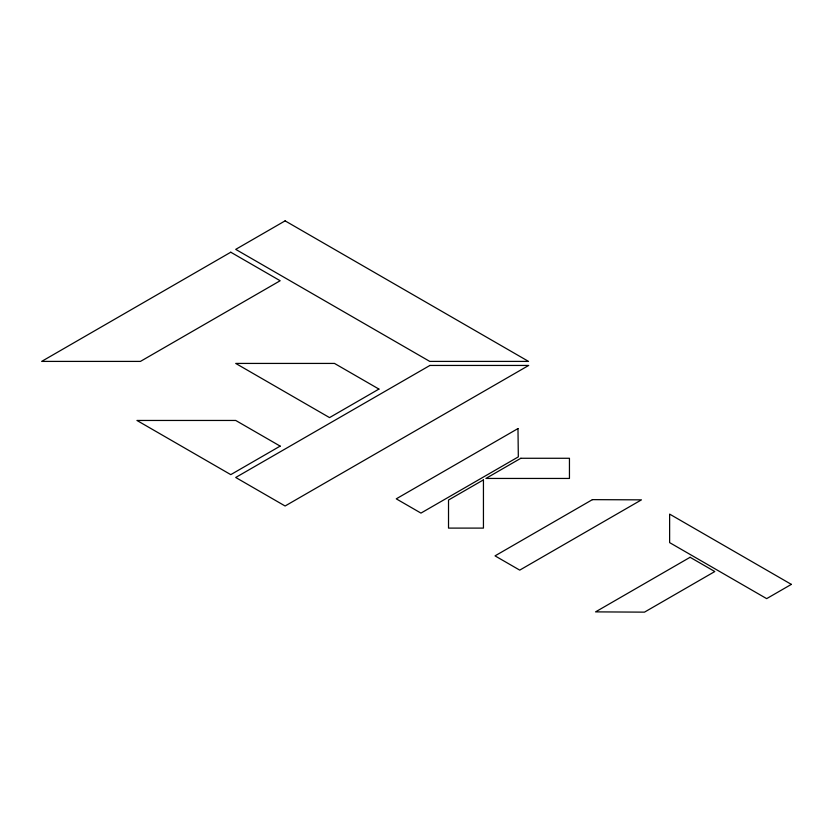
<?xml version="1.0" encoding="UTF-8"?>
<svg xmlns="http://www.w3.org/2000/svg" width="833" height="833" viewBox="0 0 833 833"><rect width="100%" height="100%" fill="white"/><g stroke="black" fill="none" stroke-linecap="round" stroke-linejoin="round"><path stroke-width="1.25" d="M230.772 252.222L41.65 361.407L140.423 361.407L280.159 280.742L230.772 252.222M285.105 220.86L235.718 249.379L429.776 361.407L528.549 361.407L285.105 220.86M280.159 446.113L230.772 474.633L136.945 420.457L235.718 420.457L280.159 446.113M378.932 389.084L329.545 417.604L235.718 363.427L334.491 363.427L378.932 389.084M429.922 365.448L235.718 477.476L285.105 505.995L528.695 365.448L429.922 365.448M517.98 428.568L396.258 498.842L420.957 513.097L518.324 456.88L517.98 428.568M483.442 479.87L448.518 500.029L448.518 528.101L483.442 528.101L483.442 479.87M520.833 458.275L485.91 478.444L569.449 478.444L569.449 458.275L520.833 458.275M592.409 499.644L495.031 555.871L519.73 570.126L641.452 499.852L592.409 499.644M690.109 557.287L595.553 611.88L644.492 612.14L714.797 571.542L690.109 557.287M791.35 584.381L766.662 598.635L669.628 542.616L669.628 514.107L791.35 584.381"/></g></svg>
